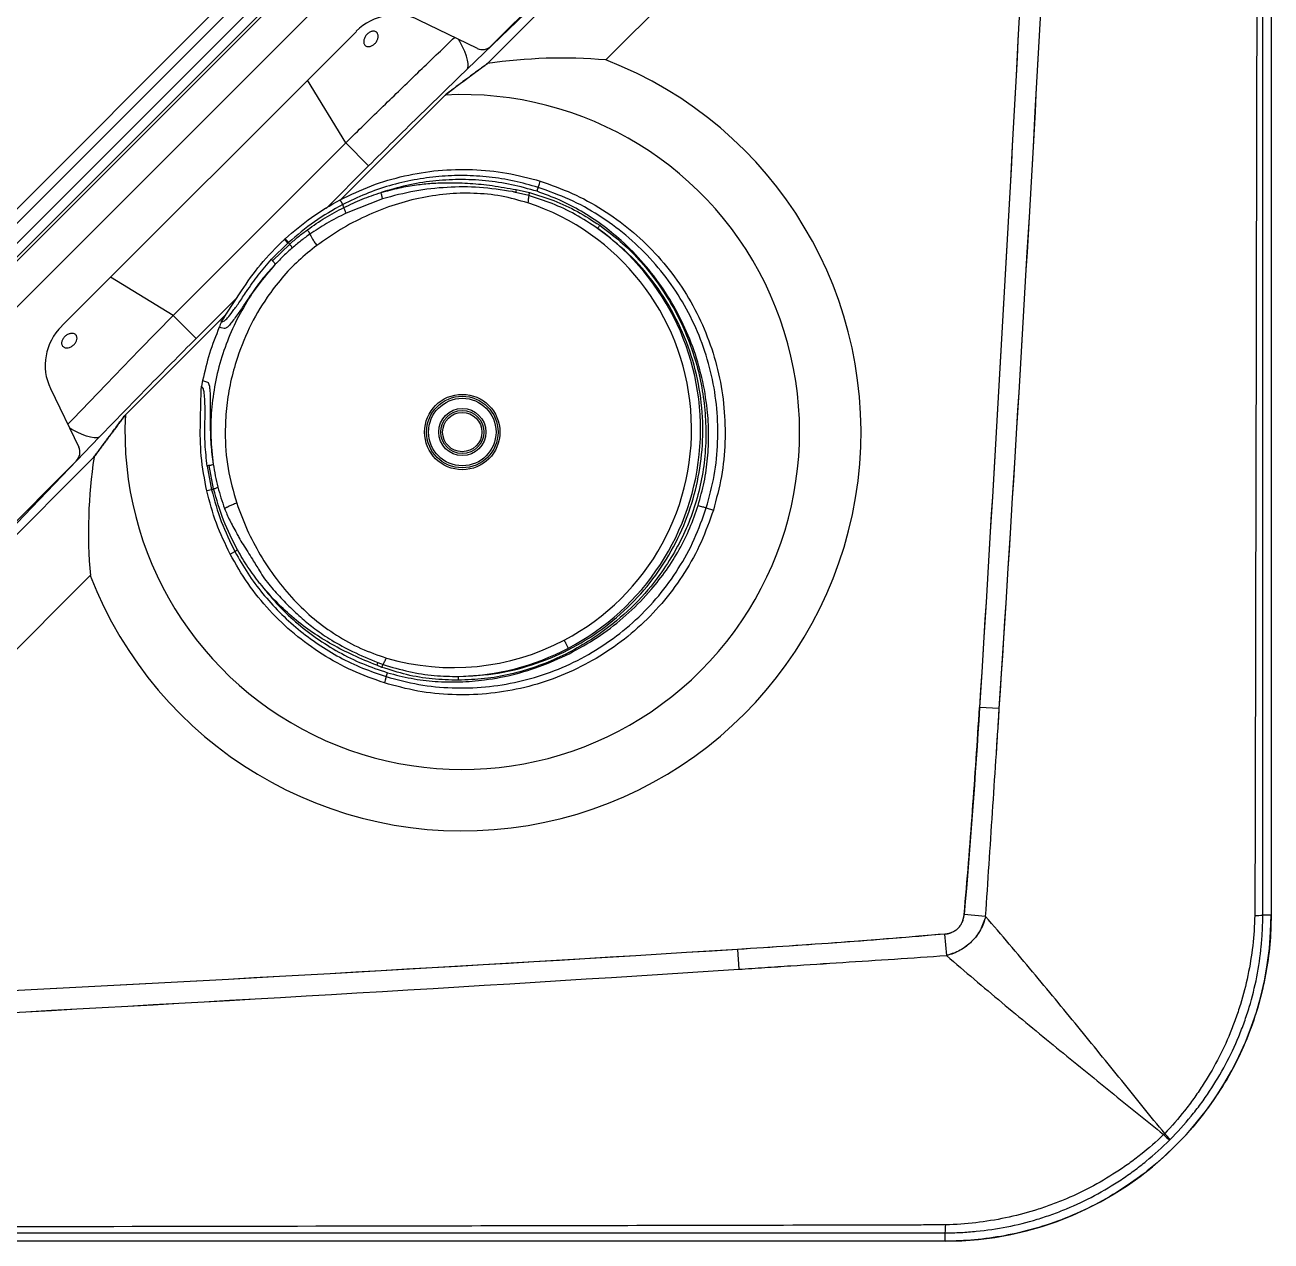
# Model space of a CAD drawing. Extents: x 409 to 498, y 628 to 778.
# Drawn here: x 486.95 to 498.04, y 644.98 to 655.79 of the extents above; entities that cross this region are included whole.
import ezdxf

# ---------------------------------------------------------------- set-up
doc = ezdxf.new("R2010")
doc.units = 0
doc.header["$MEASUREMENT"] = 0
doc.layers.add('1', color=4, linetype='Continuous')
doc.layers.add('GEOMETRY', color=4, linetype='Continuous', lineweight=25)

# ---------------------------------------------------------------- blocks, each defined once
blk = doc.blocks.new('2026_PULSE')
at = {"layer": 'GEOMETRY'}
for p, q in [((89.46, 86.582), (89.46, 2.918)), ((77.263, 7.691), (81.789, 12.217)), ((81.994, 12.012), (77.468, 7.486)), ((77.497, 8.388), (81.092, 11.984)), ((77.533, 8.118), (81.362, 11.947)), ((81.157, 11.92), (77.561, 8.324)), ((81.424, 11.886), (77.594, 8.057)), ((82.491, 10.489), (83.678, 11.676)), ((82.525, 10.646), (83.571, 11.692)), ((84.447, 11.425), (83.544, 10.521)), ((82.313, 10.441), (83.145, 11.241)), ((82.401, 10.623), (81.88, 10.875)), ((78.705, 8.156), (81.325, 10.775)), ((81.23, 9.784), (80.891, 10.341)), ((81.174, 9.268), (82.115, 10.209)), ((82.115, 10.209), (81.174, 9.268)), ((79.696, 8.25), (81.23, 9.784)), ((81.434, 9.58), (81.23, 9.784)), ((81.055, 9.201), (81.434, 9.58)), ((82.96, 9.444), (82.96, 9.444)), ((82.858, 9.316), (82.74, 9.344)), ((82.747, 9.368), (82.864, 9.342)), ((81.204, 9.235), (81.181, 9.278)), ((81.181, 9.278), (81.181, 9.278)), ((81.558, 9.286), (81.233, 9.159)), ((80.715, 8.893), (80.571, 8.749)), ((80.58, 8.735), (80.732, 8.884)), ((80.715, 8.893), (80.685, 8.926)), ((80.685, 8.926), (80.685, 8.926)), ((80.692, 8.932), (80.722, 8.9)), ((80.692, 8.932), (80.692, 8.932)), ((79.696, 8.25), (79.139, 8.589)), ((79.901, 8.046), (80.267, 8.412)), ((79.271, 7.365), (80.173, 8.267)), ((80.173, 8.267), (79.271, 7.365)), ((79.901, 8.046), (79.696, 8.25)), ((79.958, 7.671), (79.947, 7.622)), ((78.605, 7.6), (78.857, 7.079)), ((79.965, 7.597), (79.947, 7.622)), ((78.239, 6.335), (79.039, 7.167)), ((77.804, 5.802), (78.991, 6.99)), ((77.788, 5.909), (78.834, 6.955)), ((79.999, 6.91), (80.038, 6.7)), ((80.055, 6.707), (80.015, 6.916)), ((80.038, 6.7), (79.995, 6.691)), ((79.995, 6.691), (79.995, 6.691)), ((84.437, 6.539), (84.5, 6.519)), ((84.5, 6.519), (84.5, 6.519)), ((80.202, 6.128), (80.245, 6.15)), ((80.202, 6.128), (80.202, 6.128)), ((78.959, 5.937), (78.055, 5.033)), ((81.552, 5.121), (81.507, 5.139)), ((81.515, 5.163), (81.562, 5.146)), ((81.574, 4.983), (81.574, 4.983)), ((87.043, 4.755), (86.867, 4.765)), ((86.921, 2.907), (86.73, 2.924)), ((89.46, 2.918), (89.386, 2.918)), ((86.556, 2.75), (86.573, 2.559)), ((84.715, 2.613), (84.726, 2.437)), ((86.562, 0.02), (2.898, 0.02)), ((86.562, 0.02), (86.562, 0.094)), ((86.562, 0.02), (86.562, 0.094))]:
    blk.add_line(p, q, dxfattribs=at)
at = {"layer": 'GEOMETRY', "flags": 128}
for points in [[(82.313, 10.441), (82.319, 10.462), (82.319, 10.488), (82.314, 10.519), (82.304, 10.555), (82.289, 10.595), (82.269, 10.639), (82.244, 10.686), (82.233, 10.705)], [(82.943, 9.388), (82.953, 9.419), (82.96, 9.444)], [(78.758, 7.282), (78.805, 7.331), (79.1, 7.636), (79.397, 7.943), (79.696, 8.25), (79.696, 8.25), (79.696, 8.25)], [(80.148, 8.133), (80.124, 8.139), (80.106, 8.145)], [(79.958, 7.671), (79.982, 7.663), (80, 7.657)], [(79.039, 7.167), (79.018, 7.162), (78.992, 7.161), (78.961, 7.166), (78.925, 7.176), (78.885, 7.191), (78.842, 7.212), (78.794, 7.237), (78.776, 7.247)], [(81.591, 5.039), (81.581, 5.007), (81.574, 4.983)]]:
    blk.add_lwpolyline(points, dxfattribs=at)
at = {"layer": 'GEOMETRY'}
for radius in [0.335, 0.318, 0.3, 0.21, 0.192, 0.175]:
    blk.add_circle((82.267, 7.213), radius, dxfattribs=at)
for centre, radius, start, end in [((82.267, 7.213), 3.546, 201.102, 68.8978), ((82.267, 7.213), 3, 177.0902, 92.9098), ((82.187, 7.238), 2.119, 297.7343, 71.7383), ((82.187, 7.238), 2.199, 297.7343, 54.2474), ((82.187, 7.238), 2.119, 253.7309, 297.7343), ((82.187, 7.238), 2.199, 271.2219, 297.7343), ((86.562, 2.918), 2.898, 270, 0), ((89.319, 3.525), 0.61, 269.5949, 276.2913), ((89.016, 1.471), 0.718, 224.5835, 230.2475), ((88.01, 0.464), 0.718, 39.7511, 45.4166), ((85.955, 0.161), 0.611, 353.7105, 0.405)]:
    blk.add_arc(centre, radius, start, end, dxfattribs=at)
for centre, major_axis, ratio, start_param, end_param in [((81.661, 10.421), (0.211, 0.459), 0.962245, 6.263465, 7.486356), ((82.452, 10.711), (0.0957, 0.0419), 0.919326, 3.807502, 5.114526), ((83.474, 6.006), (-3.316, 3.316), 0.931411, 5.446936, 5.681046), ((83.474, 6.006), (-3.316, 3.316), 0.931411, 5.446936, 5.681044), ((79.059, 7.819), (0.459, 0.211), 0.962248, 1.938384, 3.161275), ((78.769, 7.028), (0.0419, 0.0957), 0.919324, 4.310235, 5.617259), ((83.474, 6.006), (-3.316, 3.316), 0.931411, 0.602144, 0.836249), ((83.474, 6.006), (-3.316, 3.316), 0.931411, 0.602145, 0.836249)]:
    blk.add_ellipse(centre, major_axis=major_axis, ratio=ratio, start_param=start_param, end_param=end_param, dxfattribs=at)
for points, knots in [([(89.386, 2.918), (89.386, 2.945), (89.386, 2.973), (89.386, 3.027), (89.386, 3.109), (89.386, 3.299), (89.386, 3.681), (89.386, 4.443), (89.386, 5.968), (89.386, 7.276), (89.386, 9.89), (89.385, 11.633), (89.385, 16.862), (89.385, 20.348), (89.384, 30.806), (89.384, 37.778), (89.384, 51.722), (89.384, 58.694), (89.385, 69.152), (89.385, 72.638), (89.385, 77.867), (89.386, 79.61), (89.386, 82.225), (89.386, 83.532), (89.386, 85.057), (89.386, 85.82), (89.386, 86.201), (89.386, 86.392), (89.386, 86.473), (89.386, 86.528), (89.386, 86.555), (89.386, 86.582)], [0, 0, 0, 0, 0.000977, 0.000977, 0.001953, 0.003906, 0.007812, 0.015625, 0.03125, 0.0625, 0.0625, 0.125, 0.125, 0.25, 0.25, 0.5, 0.5, 0.75, 0.75, 0.875, 0.875, 0.9375, 0.9375, 0.96875, 0.984375, 0.992187, 0.996094, 0.998047, 0.999023, 0.999023, 1, 1, 1, 1]), ([(89.386, 2.918), (89.386, 2.945), (89.386, 2.973), (89.386, 3.027), (89.386, 3.109), (89.386, 3.299), (89.386, 3.681), (89.386, 4.443), (89.386, 5.968), (89.386, 7.276), (89.386, 9.89), (89.385, 11.633), (89.385, 16.862), (89.385, 20.348), (89.384, 30.806), (89.384, 37.778), (89.384, 51.722), (89.384, 58.694), (89.385, 69.152), (89.385, 72.638), (89.385, 77.867), (89.386, 79.61), (89.386, 82.225), (89.386, 83.532), (89.386, 85.057), (89.386, 85.82), (89.386, 86.201), (89.386, 86.392), (89.386, 86.473), (89.386, 86.528), (89.386, 86.555), (89.386, 86.582)], [0, 0, 0, 0, 0.000977, 0.000977, 0.001953, 0.003906, 0.007812, 0.015625, 0.03125, 0.0625, 0.0625, 0.125, 0.125, 0.25, 0.25, 0.5, 0.5, 0.75, 0.75, 0.875, 0.875, 0.9375, 0.9375, 0.96875, 0.984375, 0.992187, 0.996094, 0.998047, 0.999023, 0.999023, 1, 1, 1, 1]), ([(89.316, 86.533), (89.317, 86.529), (89.316, 86.526), (89.316, 86.519), (89.316, 86.509), (89.317, 86.485), (89.317, 86.437), (89.317, 86.342), (89.317, 86.152), (89.318, 85.771), (89.32, 85.009), (89.323, 83.486), (89.326, 82.18), (89.331, 79.569), (89.334, 77.828), (89.343, 72.605), (89.348, 69.123), (89.355, 62.16), (89.358, 58.678), (89.361, 51.714), (89.362, 48.232), (89.362, 41.268), (89.361, 37.786), (89.358, 30.823), (89.355, 27.341), (89.348, 20.377), (89.343, 16.895), (89.331, 9.931), (89.324, 6.45), (89.316, 2.968)], [0, 0, 0, 0, 0.000122, 0.000122, 0.000244, 0.000488, 0.000977, 0.001953, 0.003906, 0.007813, 0.015625, 0.03125, 0.0625, 0.0625, 0.125, 0.125, 0.25, 0.25, 0.375, 0.375, 0.5, 0.5, 0.625, 0.625, 0.75, 0.75, 0.875, 0.875, 1, 1, 1, 1]), ([(89.316, 86.533), (89.317, 86.529), (89.316, 86.526), (89.316, 86.519), (89.316, 86.509), (89.317, 86.485), (89.317, 86.437), (89.317, 86.342), (89.317, 86.152), (89.318, 85.771), (89.32, 85.009), (89.323, 83.486), (89.326, 82.18), (89.331, 79.569), (89.334, 77.828), (89.343, 72.605), (89.348, 69.123), (89.355, 62.16), (89.358, 58.678), (89.361, 51.714), (89.362, 48.232), (89.362, 41.268), (89.361, 37.786), (89.358, 30.823), (89.355, 27.341), (89.348, 20.377), (89.343, 16.895), (89.331, 9.931), (89.324, 6.45), (89.316, 2.968)], [0, 0, 0, 0, 0.000122, 0.000122, 0.000244, 0.000488, 0.000977, 0.001953, 0.003906, 0.007813, 0.015625, 0.03125, 0.0625, 0.0625, 0.125, 0.125, 0.25, 0.25, 0.375, 0.375, 0.5, 0.5, 0.625, 0.625, 0.75, 0.75, 0.875, 0.875, 1, 1, 1, 1]), ([(86.867, 84.735), (87.075, 81.407), (87.256, 78.078), (87.564, 71.417), (87.691, 68.086), (87.843, 63.087), (87.887, 61.421), (87.963, 58.087), (87.994, 56.42), (88.07, 51.42), (88.12, 44.752), (88.07, 38.084), (87.969, 31.416), (87.894, 28.083), (87.691, 21.417), (87.564, 18.085), (87.333, 13.089), (87.249, 11.424), (87.068, 8.094), (86.971, 6.43), (86.867, 4.765)], [0, 0, 0, 0, 0.125, 0.125, 0.25, 0.25, 0.3125, 0.3125, 0.375, 0.375, 0.5, 0.625, 0.625, 0.75, 0.75, 0.875, 0.875, 0.9375, 0.9375, 1, 1, 1, 1]), ([(86.867, 84.735), (87.283, 78.079), (87.59, 71.419), (87.894, 61.421), (87.969, 58.087), (88.07, 51.42), (88.095, 48.086), (88.095, 41.418), (88.07, 38.084), (87.969, 31.416), (87.894, 28.083), (87.59, 18.084), (87.283, 11.422), (86.867, 4.765)], [0.216375, 0.216375, 0.216375, 0.216375, 0.723368, 0.723368, 0.976864, 0.976864, 1.230361, 1.230361, 1.483857, 1.483857, 1.737354, 1.737354, 2.244347, 2.244347, 2.244347, 2.244347]), ([(87.043, 4.755), (87.151, 6.419), (87.252, 8.084), (87.44, 11.414), (87.527, 13.08), (87.768, 18.077), (87.901, 21.41), (88.06, 26.41), (88.106, 28.078), (88.185, 31.412), (88.218, 33.08), (88.297, 38.082), (88.349, 44.752), (88.297, 51.422), (88.218, 56.424), (88.185, 58.092), (88.106, 61.426), (88.06, 63.093), (87.901, 68.093), (87.768, 71.426), (87.447, 78.088), (87.259, 81.418), (87.043, 84.746)], [0, 0, 0, 0, 0.0625, 0.0625, 0.125, 0.125, 0.25, 0.25, 0.3125, 0.3125, 0.375, 0.375, 0.5, 0.625, 0.625, 0.6875, 0.6875, 0.75, 0.75, 0.875, 0.875, 1, 1, 1, 1]), ([(87.043, 4.755), (87.474, 11.412), (87.796, 18.076), (88.113, 28.077), (88.192, 31.412), (88.297, 38.082), (88.323, 41.417), (88.323, 48.087), (88.297, 51.422), (88.192, 58.092), (88.113, 61.427), (87.795, 71.427), (87.474, 78.089), (87.043, 84.746)], [0, 0, 0, 0, 0.50835, 0.50835, 0.762525, 0.762525, 1.016701, 1.016701, 1.270876, 1.270876, 1.525051, 1.525051, 2.033401, 2.033401, 2.033401, 2.033401]), ([(81.515, 10.71), (81.514, 10.705), (81.512, 10.701), (81.508, 10.692), (81.506, 10.688), (81.5, 10.679), (81.497, 10.675), (81.491, 10.668), (81.487, 10.664), (81.476, 10.654), (81.468, 10.649), (81.451, 10.642), (81.442, 10.64), (81.43, 10.639), (81.426, 10.64), (81.419, 10.641), (81.416, 10.642), (81.409, 10.646), (81.406, 10.648), (81.401, 10.652), (81.399, 10.655), (81.395, 10.661), (81.394, 10.665), (81.391, 10.672), (81.391, 10.676), (81.39, 10.684), (81.39, 10.688), (81.391, 10.697), (81.392, 10.702), (81.395, 10.711), (81.397, 10.715), (81.401, 10.724), (81.403, 10.728), (81.412, 10.741), (81.418, 10.749), (81.43, 10.758), (81.434, 10.761), (81.442, 10.767), (81.446, 10.769), (81.454, 10.772), (81.458, 10.774), (81.467, 10.776), (81.471, 10.777), (81.483, 10.777), (81.49, 10.775), (81.5, 10.771), (81.503, 10.769), (81.508, 10.764), (81.51, 10.761), (81.514, 10.755), (81.515, 10.752), (81.517, 10.744), (81.518, 10.74), (81.519, 10.728), (81.518, 10.719), (81.515, 10.71)], [0, 0, 0, 0, 0.03125, 0.03125, 0.0625, 0.0625, 0.09375, 0.09375, 0.125, 0.125, 0.1875, 0.1875, 0.25, 0.25, 0.28125, 0.28125, 0.3125, 0.3125, 0.34375, 0.34375, 0.375, 0.375, 0.40625, 0.40625, 0.4375, 0.4375, 0.46875, 0.46875, 0.5, 0.5, 0.53125, 0.53125, 0.5625, 0.5625, 0.625, 0.625, 0.65625, 0.65625, 0.6875, 0.6875, 0.71875, 0.71875, 0.75, 0.75, 0.8125, 0.8125, 0.84375, 0.84375, 0.875, 0.875, 0.90625, 0.90625, 0.9375, 0.9375, 1, 1, 1, 1]), ([(81.23, 9.784), (81.23, 9.784), (81.252, 9.805), (81.376, 9.927), (81.603, 10.148), (81.905, 10.44), (82.102, 10.629), (82.198, 10.722)], [0, 0, 0, 0, 0.000002, 0.06772, 0.383773, 0.700172, 1, 1, 1, 1]), ([(81.434, 9.58), (81.508, 9.653), (81.581, 9.726), (81.727, 9.871), (81.801, 9.943), (81.948, 10.087), (82.021, 10.159), (82.167, 10.301), (82.24, 10.371), (82.313, 10.441)], [0, 0, 0, 0, 0.25, 0.25, 0.5, 0.5, 0.75, 0.75, 1, 1, 1, 1]), ([(82.491, 10.489), (82.479, 10.48), (82.455, 10.463), (82.42, 10.437), (82.385, 10.411), (82.35, 10.386), (82.316, 10.36), (82.282, 10.335), (82.248, 10.31), (82.214, 10.284), (82.181, 10.259), (82.148, 10.234), (82.126, 10.218), (82.115, 10.209)], [0, 0, 0, 0, 0.098024, 0.194619, 0.289785, 0.383525, 0.475842, 0.566738, 0.656216, 0.744278, 0.830927, 0.916167, 1, 1, 1, 1]), ([(82.115, 10.209), (82.125, 10.217), (82.145, 10.232), (82.176, 10.255), (82.206, 10.279), (82.237, 10.302), (82.268, 10.325), (82.299, 10.348), (82.331, 10.371), (82.362, 10.395), (82.394, 10.418), (82.426, 10.442), (82.458, 10.465), (82.48, 10.481), (82.491, 10.489)], [0, 0, 0, 0, 0.077547, 0.156134, 0.235765, 0.316444, 0.398174, 0.48096, 0.564804, 0.649709, 0.735679, 0.822715, 0.910821, 1, 1, 1, 1]), ([(81.181, 9.278), (81.273, 9.322), (81.457, 9.41), (81.751, 9.495), (82.053, 9.545), (82.358, 9.552), (82.664, 9.523), (82.862, 9.47), (82.96, 9.444)], [0, 0, 0, 0, 0.166079, 0.333314, 0.499217, 0.665784, 0.832834, 1, 1, 1, 1]), ([(82.943, 9.388), (82.871, 9.408), (82.728, 9.449), (82.506, 9.483), (82.283, 9.497), (82.059, 9.488), (81.837, 9.458), (81.619, 9.406), (81.406, 9.333), (81.271, 9.268), (81.204, 9.235)], [0, 0, 0, 0, 0.124277, 0.249036, 0.374543, 0.499028, 0.623467, 0.748959, 0.874411, 1, 1, 1, 1]), ([(82.932, 9.353), (82.857, 9.374), (82.706, 9.417), (82.473, 9.451), (82.238, 9.462), (82.003, 9.447), (81.771, 9.41), (81.62, 9.365), (81.545, 9.343)], [0, 0, 0, 0, 0.165846, 0.332486, 0.499827, 0.665843, 0.832276, 1, 1, 1, 1]), ([(81.545, 9.343), (81.599, 9.357), (81.703, 9.385), (81.854, 9.412), (81.999, 9.426), (82.158, 9.431), (82.338, 9.426), (82.54, 9.405), (82.675, 9.381), (82.747, 9.368)], [0, 0, 0, 0, 0.139714, 0.266317, 0.376544, 0.500134, 0.660057, 0.821148, 1, 1, 1, 1]), ([(82.96, 9.444), (83.056, 9.41), (83.248, 9.342), (83.517, 9.195), (83.765, 9.016), (83.987, 8.805), (84.181, 8.567), (84.341, 8.306), (84.466, 8.026), (84.553, 7.732), (84.601, 7.429), (84.609, 7.123), (84.58, 6.816), (84.526, 6.618), (84.5, 6.519)], [0, 0, 0, 0, 0.082902, 0.166599, 0.249448, 0.332657, 0.416316, 0.499344, 0.582716, 0.666037, 0.749285, 0.83273, 0.916279, 1, 1, 1, 1]), ([(82.85, 9.25), (82.772, 9.272), (82.615, 9.317), (82.37, 9.34), (82.123, 9.333), (81.878, 9.295), (81.637, 9.228), (81.404, 9.134), (81.18, 9.017), (81.042, 8.92), (80.973, 8.872)], [0, 0, 0, 0, 0.122361, 0.24691, 0.369203, 0.494565, 0.619133, 0.745996, 0.872726, 1, 1, 1, 1]), ([(81.214, 9.209), (81.268, 9.235), (81.376, 9.286), (81.488, 9.324), (81.545, 9.343)], [0, 0, 0, 0, 0.500955, 1, 1, 1, 1]), ([(81.558, 9.286), (81.557, 9.29), (81.555, 9.298), (81.552, 9.312), (81.549, 9.327), (81.546, 9.337), (81.545, 9.343)], [0, 0, 0, 0, 0.260141, 0.515313, 0.762316, 1, 1, 1, 1]), ([(82.715, 9.35), (82.617, 9.365), (82.424, 9.395), (82.131, 9.392), (81.842, 9.362), (81.653, 9.312), (81.558, 9.286)], [0, 0, 0, 0, 0.254968, 0.499993, 0.74746, 1, 1, 1, 1]), ([(82.74, 9.344), (82.736, 9.345), (82.728, 9.347), (82.719, 9.349), (82.715, 9.35)], [0, 0, 0, 0, 0.4993135, 1, 1, 1, 1]), ([(82.747, 9.368), (82.746, 9.366), (82.745, 9.362), (82.743, 9.355), (82.742, 9.349), (82.741, 9.346), (82.74, 9.344)], [0, 0, 0, 0, 0.2383764, 0.4855957, 0.7405132, 1, 1, 1, 1]), ([(82.858, 9.316), (82.857, 9.308), (82.855, 9.297), (82.853, 9.273), (82.851, 9.258), (82.85, 9.25)], [0, 0, 0, 0, 0.421609, 0.692577, 1, 1, 1, 1]), ([(82.864, 9.342), (82.863, 9.339), (82.862, 9.334), (82.86, 9.327), (82.859, 9.321), (82.858, 9.317), (82.858, 9.316)], [0, 0, 0, 0, 0.235467, 0.482194, 0.738556, 1, 1, 1, 1]), ([(83.471, 9.023), (83.406, 9.066), (83.276, 9.15), (83.07, 9.248), (82.927, 9.293), (82.858, 9.316)], [0, 0, 0, 0, 0.344847, 0.678672, 1, 1, 1, 1]), ([(82.864, 9.342), (82.937, 9.32), (83.084, 9.275), (83.294, 9.177), (83.424, 9.093), (83.489, 9.051)], [0, 0, 0, 0, 0.331321, 0.664594, 1, 1, 1, 1]), ([(82.932, 9.353), (82.933, 9.355), (82.934, 9.36), (82.936, 9.366), (82.937, 9.372), (82.94, 9.379), (82.942, 9.386), (82.943, 9.387), (82.943, 9.388)], [0, 0, 0, 0, 0.105722, 0.219118, 0.340488, 0.46916, 0.737937, 1, 1, 1, 1]), ([(84.365, 6.561), (84.384, 6.63), (84.422, 6.767), (84.452, 6.98), (84.462, 7.197), (84.447, 7.437), (84.404, 7.698), (84.321, 7.973), (84.205, 8.238), (84.059, 8.487), (83.884, 8.716), (83.698, 8.905), (83.51, 9.058), (83.327, 9.178), (83.135, 9.279), (83, 9.328), (82.932, 9.353)], [0, 0, 0, 0, 0.061795, 0.123537, 0.185895, 0.249518, 0.331966, 0.414444, 0.4982, 0.582182, 0.664893, 0.747599, 0.811773, 0.874786, 0.937301, 1, 1, 1, 1]), ([(84.437, 6.539), (84.463, 6.635), (84.515, 6.826), (84.544, 7.124), (84.537, 7.422), (84.49, 7.717), (84.405, 8.003), (84.285, 8.275), (84.129, 8.53), (83.941, 8.762), (83.725, 8.968), (83.484, 9.143), (83.223, 9.288), (83.036, 9.354), (82.943, 9.388)], [0, 0, 0, 0, 0.083259, 0.166601, 0.249948, 0.333254, 0.416539, 0.499842, 0.583197, 0.66659, 0.749986, 0.83335, 0.916666, 1, 1, 1, 1]), ([(80.692, 8.932), (80.768, 8.998), (80.92, 9.129), (81.094, 9.228), (81.181, 9.278)], [0, 0, 0, 0, 0.500211, 1, 1, 1, 1]), ([(81.204, 9.235), (81.118, 9.187), (80.947, 9.091), (80.797, 8.963), (80.722, 8.899)], [0, 0, 0, 0, 0.499999, 1, 1, 1, 1]), ([(80.891, 9.012), (80.942, 9.049), (81.046, 9.121), (81.158, 9.18), (81.214, 9.209)], [0, 0, 0, 0, 0.500324, 1, 1, 1, 1]), ([(81.204, 9.235), (81.204, 9.235), (81.203, 9.234), (81.205, 9.228), (81.209, 9.22), (81.212, 9.213), (81.214, 9.209)], [0, 0, 0, 0, 0.250001, 0.500001, 0.750001, 1, 1, 1, 1]), ([(81.233, 9.159), (81.232, 9.162), (81.23, 9.168), (81.226, 9.18), (81.22, 9.194), (81.216, 9.204), (81.214, 9.209)], [0, 0, 0, 0, 0.2645162, 0.5189958, 0.7636432, 1, 1, 1, 1]), ([(81.233, 9.159), (81.174, 9.129), (81.063, 9.074), (80.96, 9.005), (80.912, 8.972)], [0, 0, 0, 0, 0.527731, 1, 1, 1, 1]), ([(80.732, 8.884), (80.758, 8.906), (80.809, 8.951), (80.863, 8.992), (80.891, 9.012)], [0, 0, 0, 0, 0.500133, 1, 1, 1, 1]), ([(80.912, 8.972), (80.91, 8.977), (80.907, 8.984), (80.898, 8.999), (80.893, 9.008), (80.891, 9.012)], [0, 0, 0, 0, 0.5177917, 0.7662517, 1, 1, 1, 1]), ([(83.489, 9.051), (83.551, 9.005), (83.675, 8.912), (83.841, 8.747), (84.013, 8.537), (84.179, 8.272), (84.301, 7.986), (84.377, 7.724), (84.418, 7.495), (84.436, 7.262), (84.431, 7.028), (84.399, 6.796), (84.343, 6.57), (84.262, 6.352), (84.156, 6.143), (84.008, 5.914), (83.806, 5.675), (83.57, 5.472), (83.343, 5.32), (83.137, 5.21), (82.921, 5.122), (82.696, 5.057), (82.465, 5.015), (82.31, 5.01), (82.232, 5.007)], [0, 0, 0, 0, 0.041396, 0.08295, 0.125169, 0.187199, 0.249737, 0.291554, 0.332964, 0.374395, 0.416614, 0.45819, 0.499627, 0.541056, 0.582643, 0.624892, 0.686991, 0.749564, 0.791439, 0.832903, 0.87439, 0.916717, 0.958417, 1, 1, 1, 1]), ([(82.233, 5.04), (82.352, 5.046), (82.587, 5.058), (82.929, 5.149), (83.251, 5.288), (83.544, 5.476), (83.802, 5.706), (84.02, 5.971), (84.192, 6.264), (84.314, 6.573), (84.388, 6.894), (84.415, 7.222), (84.39, 7.559), (84.312, 7.896), (84.178, 8.224), (83.989, 8.531), (83.754, 8.805), (83.565, 8.951), (83.471, 9.023)], [0, 0, 0, 0, 0.064237, 0.128025, 0.191344, 0.25418, 0.316516, 0.378336, 0.439625, 0.50037, 0.558279, 0.617699, 0.678616, 0.741013, 0.804871, 0.870171, 0.936196, 1, 1, 1, 1]), ([(83.471, 9.023), (83.472, 9.024), (83.473, 9.027), (83.478, 9.034), (83.483, 9.042), (83.487, 9.048), (83.489, 9.051)], [0, 0, 0, 0, 0.296113, 0.589024, 0.803573, 1, 1, 1, 1]), ([(80.124, 8.192), (80.183, 8.284), (80.294, 8.457), (80.47, 8.712), (80.611, 8.853), (80.685, 8.926)], [0, 0, 0, 0, 0.3561385, 0.6649716, 1, 1, 1, 1]), ([(80.973, 8.872), (80.918, 8.828), (80.807, 8.739), (80.66, 8.584), (80.508, 8.386), (80.365, 8.139), (80.261, 7.874), (80.198, 7.633), (80.166, 7.422), (80.154, 7.174), (80.173, 6.888), (80.232, 6.682), (80.261, 6.58)], [0, 0, 0, 0, 0.082859, 0.166039, 0.250532, 0.374758, 0.499932, 0.583672, 0.666577, 0.749496, 0.875657, 1, 1, 1, 1]), ([(80.685, 8.926), (80.686, 8.927), (80.688, 8.929), (80.691, 8.931), (80.692, 8.932)], [0, 0, 0, 0, 0.5578687, 1, 1, 1, 1]), ([(80.722, 8.9), (80.72, 8.898), (80.718, 8.896), (80.716, 8.894), (80.715, 8.893)], [0, 0, 0, 0, 0.5600753, 1, 1, 1, 1]), ([(80.722, 8.899), (80.722, 8.899), (80.722, 8.898), (80.724, 8.895), (80.727, 8.89), (80.73, 8.886), (80.732, 8.884)], [0, 0, 0, 0, 0.250001, 0.500001, 0.750001, 1, 1, 1, 1]), ([(80.755, 8.849), (80.753, 8.853), (80.75, 8.859), (80.741, 8.872), (80.735, 8.88), (80.732, 8.884)], [0, 0, 0, 0, 0.516257, 0.765863, 1, 1, 1, 1]), ([(80.912, 8.972), (80.885, 8.953), (80.831, 8.914), (80.78, 8.871), (80.755, 8.849)], [0, 0, 0, 0, 0.500282, 1, 1, 1, 1]), ([(80.912, 8.972), (80.914, 8.968), (80.918, 8.958), (80.931, 8.935), (80.95, 8.905), (80.965, 8.883), (80.973, 8.872)], [0, 0, 0, 0, 0.262642, 0.513999, 0.755755, 1, 1, 1, 1]), ([(80.755, 8.849), (80.729, 8.826), (80.677, 8.78), (80.629, 8.73), (80.604, 8.705)], [0, 0, 0, 0, 0.500928, 1, 1, 1, 1]), ([(80.604, 8.705), (80.552, 8.644), (80.447, 8.523), (80.317, 8.321), (80.208, 8.106), (80.124, 7.881), (80.065, 7.647), (80.033, 7.408), (80.025, 7.167), (80.043, 7.007), (80.052, 6.927)], [0, 0, 0, 0, 0.124395, 0.249739, 0.374558, 0.498931, 0.624604, 0.749705, 0.87435, 1, 1, 1, 1]), ([(80.348, 8.462), (80.382, 8.512), (80.45, 8.612), (80.53, 8.703), (80.571, 8.749)], [0, 0, 0, 0, 0.494926, 1, 1, 1, 1]), ([(80.604, 8.705), (80.567, 8.664), (80.492, 8.582), (80.427, 8.491), (80.394, 8.446)], [0, 0, 0, 0, 0.500013, 1, 1, 1, 1]), ([(80.571, 8.749), (80.571, 8.748), (80.571, 8.748), (80.572, 8.745), (80.576, 8.74), (80.579, 8.737), (80.58, 8.735)], [0, 0, 0, 0, 0.248342, 0.505042, 0.758899, 1, 1, 1, 1]), ([(80.58, 8.735), (80.584, 8.731), (80.591, 8.724), (80.601, 8.712), (80.603, 8.708), (80.604, 8.705)], [0, 0, 0, 0, 0.248878, 0.498696, 1, 1, 1, 1]), ([(80.394, 8.446), (80.376, 8.419), (80.351, 8.382), (80.321, 8.336), (80.298, 8.301), (80.27, 8.262), (80.239, 8.219), (80.208, 8.178), (80.183, 8.15), (80.162, 8.133), (80.153, 8.133), (80.148, 8.133)], [0, 0, 0, 0, 0.141489, 0.201114, 0.254448, 0.347989, 0.471144, 0.601268, 0.730197, 0.86188, 1, 1, 1, 1]), ([(80.152, 8.202), (80.16, 8.208), (80.175, 8.221), (80.22, 8.278), (80.279, 8.359), (80.325, 8.428), (80.348, 8.462)], [0, 0, 0, 0, 0.27835, 0.527728, 0.761733, 1, 1, 1, 1]), ([(80.124, 8.192), (80.124, 8.192), (80.124, 8.192), (80.129, 8.193), (80.137, 8.194), (80.147, 8.199), (80.152, 8.202)], [0, 0, 0, 0, 0.008102, 0.071791, 0.491752, 1, 1, 1, 1]), ([(80.106, 8.145), (80.075, 8.068), (80.013, 7.914), (79.977, 7.752), (79.958, 7.671)], [0, 0, 0, 0, 0.499914, 1, 1, 1, 1]), ([(80.124, 8.192), (80.121, 8.184), (80.115, 8.169), (80.109, 8.153), (80.106, 8.145), (80.106, 8.145)], [0, 0, 0, 0, 0.49998, 0.947363, 1, 1, 1, 1]), ([(78.836, 8.024), (78.835, 8.02), (78.833, 8.016), (78.828, 8.008), (78.825, 8.004), (78.819, 7.996), (78.815, 7.992), (78.808, 7.986), (78.804, 7.982), (78.792, 7.974), (78.783, 7.969), (78.765, 7.963), (78.756, 7.961), (78.743, 7.962), (78.739, 7.962), (78.732, 7.964), (78.728, 7.965), (78.722, 7.968), (78.719, 7.971), (78.713, 7.975), (78.711, 7.978), (78.708, 7.984), (78.706, 7.987), (78.704, 7.994), (78.704, 7.998), (78.703, 8.006), (78.704, 8.01), (78.705, 8.018), (78.706, 8.023), (78.711, 8.035), (78.716, 8.043), (78.729, 8.059), (78.736, 8.066), (78.748, 8.075), (78.753, 8.077), (78.761, 8.082), (78.766, 8.084), (78.775, 8.087), (78.779, 8.088), (78.788, 8.09), (78.792, 8.09), (78.805, 8.09), (78.813, 8.088), (78.823, 8.083), (78.825, 8.081), (78.831, 8.076), (78.833, 8.073), (78.837, 8.067), (78.838, 8.064), (78.84, 8.057), (78.841, 8.053), (78.841, 8.041), (78.839, 8.033), (78.836, 8.024)], [0, 0, 0, 0, 0.03125, 0.03125, 0.0625, 0.0625, 0.09375, 0.09375, 0.125, 0.125, 0.1875, 0.1875, 0.25, 0.25, 0.28125, 0.28125, 0.3125, 0.3125, 0.34375, 0.34375, 0.375, 0.375, 0.40625, 0.40625, 0.4375, 0.4375, 0.46875, 0.46875, 0.5, 0.5, 0.5625, 0.5625, 0.625, 0.625, 0.65625, 0.65625, 0.6875, 0.6875, 0.71875, 0.71875, 0.75, 0.75, 0.8125, 0.8125, 0.84375, 0.84375, 0.875, 0.875, 0.90625, 0.90625, 0.9375, 0.9375, 1, 1, 1, 1]), ([(79.039, 7.167), (79.109, 7.24), (79.179, 7.313), (79.321, 7.459), (79.393, 7.533), (79.537, 7.679), (79.609, 7.753), (79.755, 7.899), (79.827, 7.973), (79.901, 8.046)], [0, 0, 0, 0, 0.25, 0.25, 0.5, 0.5, 0.75, 0.75, 1, 1, 1, 1]), ([(80, 7.657), (80.004, 7.654), (80.011, 7.648), (80.018, 7.623), (80.022, 7.586), (80.025, 7.539), (80.026, 7.483), (80.026, 7.42), (80.026, 7.351), (80.026, 7.302), (80.025, 7.277)], [0, 0, 0, 0, 0.131528, 0.266682, 0.395588, 0.525614, 0.649986, 0.770067, 0.887874, 1, 1, 1, 1]), ([(79.995, 6.691), (79.975, 6.793), (79.937, 6.994), (79.936, 7.307), (79.943, 7.514), (79.947, 7.622)], [0, 0, 0, 0, 0.33474, 0.652662, 1, 1, 1, 1]), ([(79.978, 7.272), (79.979, 7.313), (79.98, 7.394), (79.978, 7.494), (79.972, 7.567), (79.967, 7.587), (79.965, 7.597)], [0, 0, 0, 0, 0.23343, 0.465597, 0.716549, 1, 1, 1, 1]), ([(79.271, 7.365), (79.263, 7.355), (79.248, 7.335), (79.225, 7.305), (79.202, 7.274), (79.179, 7.244), (79.156, 7.213), (79.133, 7.182), (79.109, 7.15), (79.086, 7.118), (79.062, 7.087), (79.039, 7.054), (79.015, 7.022), (78.999, 7), (78.991, 6.99)], [0, 0, 0, 0, 0.076793, 0.154768, 0.233927, 0.314273, 0.395807, 0.478532, 0.56245, 0.647563, 0.733873, 0.821381, 0.91009, 1, 1, 1, 1]), ([(78.991, 6.99), (78.999, 7), (79.014, 7.021), (79.037, 7.052), (79.059, 7.082), (79.082, 7.113), (79.104, 7.143), (79.124, 7.17), (79.141, 7.193), (79.164, 7.224), (79.194, 7.264), (79.232, 7.315), (79.258, 7.349), (79.271, 7.365)], [0, 0, 0, 0, 0.085813, 0.170622, 0.254429, 0.337236, 0.419045, 0.499859, 0.552506, 0.60473, 0.739317, 0.871068, 1, 1, 1, 1]), ([(79.999, 6.91), (79.991, 6.976), (79.977, 7.096), (79.978, 7.217), (79.978, 7.272)], [0, 0, 0, 0, 0.546797, 1, 1, 1, 1]), ([(80.025, 7.277), (80.026, 7.219), (80.028, 7.101), (80.044, 6.985), (80.052, 6.927)], [0, 0, 0, 0, 0.49999, 1, 1, 1, 1]), ([(80.015, 6.916), (80.013, 6.915), (80.008, 6.914), (80.003, 6.913), (80, 6.911), (79.999, 6.911), (79.999, 6.91)], [0, 0, 0, 0, 0.241001, 0.4947, 0.751374, 1, 1, 1, 1]), ([(80.015, 6.916), (80.02, 6.917), (80.03, 6.919), (80.045, 6.924), (80.049, 6.926), (80.052, 6.927)], [0, 0, 0, 0, 0.248892, 0.498806, 1, 1, 1, 1]), ([(80.052, 6.927), (80.057, 6.893), (80.069, 6.824), (80.085, 6.757), (80.093, 6.723)], [0, 0, 0, 0, 0.5012035, 1, 1, 1, 1]), ([(80.202, 6.128), (80.159, 6.218), (80.071, 6.399), (80.02, 6.593), (79.995, 6.691)], [0, 0, 0, 0, 0.500222, 1, 1, 1, 1]), ([(80.038, 6.7), (80.038, 6.701), (80.038, 6.701), (80.042, 6.703), (80.047, 6.705), (80.053, 6.706), (80.055, 6.707)], [0, 0, 0, 0, 0.250001, 0.500001, 0.750001, 1, 1, 1, 1]), ([(80.038, 6.7), (80.064, 6.605), (80.115, 6.415), (80.202, 6.238), (80.245, 6.15)], [0, 0, 0, 0, 0.500001, 1, 1, 1, 1]), ([(80.055, 6.707), (80.06, 6.709), (80.069, 6.712), (80.085, 6.718), (80.09, 6.721), (80.093, 6.723)], [0, 0, 0, 0, 0.234141, 0.48345, 1, 1, 1, 1]), ([(80.268, 6.165), (80.224, 6.252), (80.135, 6.426), (80.082, 6.613), (80.055, 6.707)], [0, 0, 0, 0, 0.499551, 1, 1, 1, 1]), ([(80.093, 6.723), (80.102, 6.691), (80.12, 6.627), (80.142, 6.564), (80.153, 6.532)], [0, 0, 0, 0, 0.500314, 1, 1, 1, 1]), ([(80.261, 6.58), (80.248, 6.576), (80.223, 6.566), (80.191, 6.552), (80.166, 6.54), (80.158, 6.535), (80.153, 6.532)], [0, 0, 0, 0, 0.24068, 0.481036, 0.73337, 1, 1, 1, 1]), ([(80.261, 6.58), (80.29, 6.501), (80.349, 6.343), (80.467, 6.12), (80.606, 5.91), (80.766, 5.719), (80.946, 5.548), (81.146, 5.403), (81.361, 5.283), (81.516, 5.23), (81.593, 5.204)], [0, 0, 0, 0, 0.127216, 0.253905, 0.380743, 0.50531, 0.630675, 0.752995, 0.877582, 1, 1, 1, 1]), ([(81.602, 5.073), (81.672, 5.055), (81.811, 5.019), (82.027, 4.993), (82.246, 4.989), (82.487, 5.008), (82.747, 5.058), (83.021, 5.148), (83.283, 5.271), (83.529, 5.423), (83.753, 5.603), (83.936, 5.793), (84.084, 5.983), (84.199, 6.166), (84.295, 6.359), (84.342, 6.494), (84.365, 6.561)], [0, 0, 0, 0, 0.0627296, 0.1252756, 0.1883179, 0.2525202, 0.3351943, 0.4179008, 0.501907, 0.5856055, 0.6680645, 0.7505335, 0.8141242, 0.8764629, 0.9381991, 1, 1, 1, 1]), ([(84.365, 6.561), (84.371, 6.559), (84.385, 6.555), (84.404, 6.549), (84.421, 6.544), (84.434, 6.54), (84.436, 6.539), (84.437, 6.539)], [0, 0, 0, 0, 0.159969, 0.33749, 0.531504, 0.770113, 1, 1, 1, 1]), ([(80.153, 6.532), (80.16, 6.515), (80.174, 6.48), (80.199, 6.428), (80.228, 6.372), (80.257, 6.321), (80.285, 6.266), (80.332, 6.19), (80.394, 6.092), (80.458, 5.99), (80.493, 5.932), (80.507, 5.908)], [0, 0, 0, 0, 0.075991, 0.157515, 0.244889, 0.344785, 0.403324, 0.500883, 0.717171, 0.883163, 1, 1, 1, 1]), ([(84.5, 6.519), (84.466, 6.423), (84.398, 6.231), (84.249, 5.962), (84.07, 5.714), (83.859, 5.492), (83.621, 5.299), (83.359, 5.139), (83.079, 5.014), (82.786, 4.927), (82.483, 4.88), (82.176, 4.872), (81.87, 4.902), (81.672, 4.956), (81.574, 4.983)], [0, 0, 0, 0, 0.083057, 0.166813, 0.249753, 0.333021, 0.416457, 0.499567, 0.583177, 0.665985, 0.749435, 0.83286, 0.916398, 1, 1, 1, 1]), ([(81.591, 5.039), (81.687, 5.013), (81.879, 4.962), (82.176, 4.933), (82.474, 4.941), (82.768, 4.988), (83.054, 5.073), (83.327, 5.194), (83.581, 5.351), (83.813, 5.538), (84.019, 5.754), (84.193, 5.996), (84.338, 6.258), (84.404, 6.445), (84.437, 6.539)], [0, 0, 0, 0, 0.083349, 0.166696, 0.250075, 0.333454, 0.416817, 0.500157, 0.583461, 0.666744, 0.750027, 0.833358, 0.916707, 1, 1, 1, 1]), ([(81.574, 4.983), (81.478, 5.017), (81.286, 5.085), (81.018, 5.233), (80.77, 5.413), (80.549, 5.624), (80.354, 5.862), (80.253, 6.039), (80.202, 6.128)], [0, 0, 0, 0, 0.16624, 0.333295, 0.499368, 0.666036, 0.832914, 1, 1, 1, 1]), ([(80.245, 6.15), (80.245, 6.151), (80.245, 6.151), (80.25, 6.155), (80.258, 6.16), (80.264, 6.164), (80.268, 6.165)], [0, 0, 0, 0, 0.250001, 0.500001, 0.750001, 1, 1, 1, 1]), ([(80.245, 6.15), (80.282, 6.085), (80.355, 5.955), (80.489, 5.776), (80.639, 5.609), (80.805, 5.458), (80.984, 5.324), (81.176, 5.208), (81.378, 5.111), (81.52, 5.063), (81.591, 5.039)], [0, 0, 0, 0, 0.125339, 0.249814, 0.374603, 0.500291, 0.624981, 0.749439, 0.874812, 1, 1, 1, 1]), ([(80.465, 5.869), (80.429, 5.916), (80.358, 6.011), (80.298, 6.114), (80.268, 6.165)], [0, 0, 0, 0, 0.497864, 1, 1, 1, 1]), ([(80.507, 5.908), (80.542, 5.866), (80.611, 5.782), (80.723, 5.665), (80.838, 5.558), (80.964, 5.455), (81.113, 5.355), (81.3, 5.254), (81.44, 5.195), (81.515, 5.163)], [0, 0, 0, 0, 0.12931, 0.256382, 0.382891, 0.498377, 0.640885, 0.807171, 1, 1, 1, 1]), ([(80.465, 5.869), (80.514, 5.808), (80.612, 5.686), (80.782, 5.523), (80.968, 5.378), (81.167, 5.254), (81.379, 5.149), (81.527, 5.099), (81.602, 5.073)], [0, 0, 0, 0, 0.166103, 0.33355, 0.500146, 0.666049, 0.833081, 1, 1, 1, 1]), ([(81.507, 5.139), (81.436, 5.168), (81.301, 5.224), (81.11, 5.321), (80.933, 5.429), (80.768, 5.554), (80.61, 5.7), (80.514, 5.811), (80.465, 5.869)], [0, 0, 0, 0, 0.178088, 0.340998, 0.498521, 0.658778, 0.823251, 1, 1, 1, 1]), ([(83.173, 5.363), (83.178, 5.352), (83.189, 5.332), (83.2, 5.31), (83.207, 5.298), (83.209, 5.294), (83.21, 5.292)], [0, 0, 0, 0, 0.2985401, 0.5915315, 0.8069316, 1, 1, 1, 1]), ([(81.515, 5.163), (81.515, 5.162), (81.514, 5.159), (81.511, 5.153), (81.509, 5.146), (81.507, 5.141), (81.507, 5.139)], [0, 0, 0, 0, 0.249974, 0.499965, 0.749974, 1, 1, 1, 1]), ([(81.552, 5.121), (81.553, 5.124), (81.555, 5.129), (81.557, 5.136), (81.56, 5.142), (81.561, 5.145), (81.562, 5.146)], [0, 0, 0, 0, 0.250011, 0.500015, 0.750011, 1, 1, 1, 1]), ([(82.232, 5.007), (82.155, 5.009), (82, 5.013), (81.771, 5.051), (81.625, 5.098), (81.552, 5.121)], [0, 0, 0, 0, 0.335407, 0.668679, 1, 1, 1, 1]), ([(81.562, 5.146), (81.564, 5.15), (81.568, 5.157), (81.576, 5.172), (81.584, 5.187), (81.59, 5.199), (81.593, 5.204)], [0, 0, 0, 0, 0.267137, 0.516621, 0.757683, 1, 1, 1, 1]), ([(81.562, 5.146), (81.638, 5.124), (81.788, 5.079), (82.014, 5.045), (82.162, 5.041), (82.233, 5.04)], [0, 0, 0, 0, 0.350324, 0.683903, 1, 1, 1, 1]), ([(81.591, 5.039), (81.591, 5.039), (81.591, 5.041), (81.593, 5.047), (81.596, 5.055), (81.598, 5.061), (81.6, 5.067), (81.601, 5.071), (81.602, 5.073)], [0, 0, 0, 0, 0.262064, 0.530842, 0.659514, 0.780883, 0.894278, 1, 1, 1, 1]), ([(82.232, 5.007), (82.232, 5.01), (82.232, 5.018), (82.232, 5.028), (82.233, 5.036), (82.233, 5.038), (82.233, 5.04)], [0, 0, 0, 0, 0.225101, 0.471622, 0.73532, 1, 1, 1, 1]), ([(86.73, 2.924), (86.758, 3.23), (86.782, 3.537), (86.816, 3.998), (86.827, 4.151), (86.848, 4.458), (86.857, 4.612), (86.867, 4.765)], [0, 0, 0, 0, 0.5, 0.5, 0.75, 0.75, 1, 1, 1, 1]), ([(86.921, 2.907), (86.942, 3.215), (86.962, 3.523), (86.993, 3.985), (87.003, 4.139), (87.018, 4.37), (87.023, 4.447), (87.033, 4.601), (87.038, 4.678), (87.043, 4.755)], [0, 0, 0, 0, 0.5, 0.5, 0.75, 0.75, 0.875, 0.875, 1, 1, 1, 1]), ([(86.921, 2.907), (86.942, 3.215), (86.962, 3.523), (87.003, 4.139), (87.023, 4.447), (87.043, 4.755)], [0, 0, 0, 0, 0.02351789, 0.02351789, 0.04703579, 0.04703579, 0.04703579, 0.04703579]), ([(86.556, 2.75), (86.567, 2.751), (86.579, 2.753), (86.601, 2.758), (86.611, 2.761), (86.632, 2.77), (86.642, 2.776), (86.661, 2.788), (86.669, 2.795), (86.685, 2.811), (86.692, 2.82), (86.705, 2.838), (86.71, 2.848), (86.723, 2.879), (86.728, 2.901), (86.73, 2.924)], [0, 0, 0, 0, 0.125, 0.125, 0.25, 0.25, 0.375, 0.375, 0.5, 0.5, 0.625, 0.625, 0.75, 0.75, 1, 1, 1, 1]), ([(86.556, 2.75), (86.56, 2.75), (86.566, 2.751), (86.576, 2.752), (86.586, 2.754), (86.595, 2.756), (86.604, 2.759), (86.613, 2.762), (86.629, 2.769), (86.652, 2.781), (86.678, 2.802), (86.699, 2.828), (86.713, 2.853), (86.72, 2.874), (86.725, 2.89), (86.728, 2.907), (86.73, 2.918), (86.73, 2.924)], [0, 0, 0, 0, 0.037305, 0.073986, 0.110111, 0.145748, 0.180971, 0.215856, 0.250478, 0.376703, 0.500427, 0.623853, 0.74978, 0.810474, 0.872146, 0.935197, 1, 1, 1, 1]), ([(89.46, 2.918), (89.46, 2.747), (89.445, 2.57), (89.378, 2.211), (89.327, 2.03), (89.186, 1.673), (89.096, 1.498), (88.933, 1.25), (88.875, 1.169), (88.749, 1.014), (88.682, 0.94), (88.54, 0.798), (88.466, 0.731), (88.311, 0.605), (88.231, 0.547), (87.982, 0.384), (87.807, 0.294), (87.45, 0.153), (87.269, 0.102), (86.91, 0.035), (86.733, 0.02), (86.562, 0.02)], [0, 0, 0, 0, 0.125, 0.125, 0.25, 0.25, 0.375, 0.375, 0.4375, 0.4375, 0.5, 0.5, 0.5625, 0.5625, 0.625, 0.625, 0.75, 0.75, 0.875, 0.875, 1, 1, 1, 1]), ([(86.921, 2.907), (86.916, 2.886), (86.91, 2.865), (86.895, 2.825), (86.885, 2.806), (86.864, 2.768), (86.853, 2.75), (86.827, 2.715), (86.812, 2.699), (86.782, 2.668), (86.765, 2.654), (86.731, 2.628), (86.712, 2.616), (86.675, 2.595), (86.655, 2.586), (86.615, 2.57), (86.594, 2.564), (86.573, 2.559)], [0, 0, 0, 0, 0.125, 0.125, 0.25, 0.25, 0.375, 0.375, 0.5, 0.5, 0.625, 0.625, 0.75, 0.75, 0.875, 0.875, 1, 1, 1, 1]), ([(86.921, 2.907), (86.908, 2.866), (86.882, 2.784), (86.801, 2.68), (86.699, 2.6), (86.619, 2.574), (86.581, 2.562)], [0, 0, 0, 0, 0.2539, 0.507556, 0.761363, 1, 1, 1, 1]), ([(88.514, 0.976), (88.387, 1.131), (88.26, 1.288), (88.003, 1.606), (87.873, 1.766), (87.609, 2.089), (87.475, 2.252), (87.202, 2.578), (87.063, 2.742), (86.921, 2.907)], [0, 0, 0, 0, 0.25, 0.25, 0.5, 0.5, 0.75, 0.75, 1, 1, 1, 1]), ([(88.514, 0.976), (88.387, 1.131), (88.26, 1.288), (88.003, 1.606), (87.873, 1.766), (87.609, 2.089), (87.475, 2.252), (87.202, 2.578), (87.063, 2.742), (86.921, 2.907)], [0, 0, 0, 0, 0.25, 0.25, 0.5, 0.5, 0.75, 0.75, 1, 1, 1, 1]), ([(89.315, 2.915), (89.311, 2.734), (89.29, 2.557), (89.236, 2.296), (89.213, 2.209), (89.174, 2.081), (89.159, 2.038), (89.129, 1.953), (89.113, 1.912), (89.028, 1.705), (88.945, 1.548), (88.823, 1.361), (88.798, 1.324), (88.746, 1.251), (88.719, 1.215), (88.635, 1.109), (88.576, 1.041), (88.514, 0.976)], [0, 0, 0, 0, 0.25, 0.25, 0.375, 0.375, 0.4375, 0.4375, 0.5, 0.5, 0.75, 0.75, 0.8125, 0.8125, 0.875, 0.875, 1, 1, 1, 1]), ([(89.315, 2.915), (89.311, 2.734), (89.29, 2.557), (89.236, 2.296), (89.213, 2.209), (89.174, 2.081), (89.159, 2.038), (89.129, 1.953), (89.113, 1.912), (89.028, 1.705), (88.945, 1.548), (88.823, 1.361), (88.798, 1.324), (88.746, 1.251), (88.719, 1.215), (88.635, 1.109), (88.576, 1.041), (88.514, 0.976)], [0, 0, 0, 0, 0.25, 0.25, 0.375, 0.375, 0.4375, 0.4375, 0.5, 0.5, 0.75, 0.75, 0.8125, 0.8125, 0.875, 0.875, 1, 1, 1, 1]), ([(88.562, 0.924), (88.627, 0.989), (88.69, 1.058), (88.778, 1.166), (88.807, 1.203), (88.862, 1.277), (88.888, 1.315), (89.016, 1.507), (89.102, 1.669), (89.19, 1.882), (89.207, 1.925), (89.238, 2.012), (89.253, 2.056), (89.293, 2.189), (89.315, 2.279), (89.351, 2.459), (89.364, 2.55), (89.377, 2.687), (89.381, 2.733), (89.384, 2.802), (89.385, 2.825), (89.386, 2.872), (89.386, 2.895), (89.386, 2.918)], [0, 0, 0, 0, 0.125, 0.125, 0.1875, 0.1875, 0.25, 0.25, 0.5, 0.5, 0.5625, 0.5625, 0.625, 0.625, 0.75, 0.75, 0.875, 0.875, 0.9375, 0.9375, 0.96875, 0.96875, 1, 1, 1, 1]), ([(89.316, 2.968), (89.316, 2.966), (89.316, 2.963), (89.316, 2.959), (89.316, 2.952), (89.316, 2.937), (89.315, 2.923), (89.315, 2.915)], [0, 0, 0, 0, 0.125, 0.125, 0.25, 0.5, 1, 1, 1, 1]), ([(89.316, 2.968), (89.316, 2.966), (89.316, 2.963), (89.316, 2.959), (89.316, 2.952), (89.316, 2.937), (89.315, 2.923), (89.315, 2.915)], [0, 0, 0, 0, 0.125, 0.125, 0.25, 0.5, 1, 1, 1, 1]), ([(86.556, 2.75), (86.25, 2.722), (85.943, 2.698), (85.483, 2.664), (85.329, 2.653), (85.022, 2.633), (84.869, 2.623), (84.715, 2.613)], [0, 0, 0, 0, 0.5, 0.5, 0.75, 0.75, 1, 1, 1, 1]), ([(84.715, 2.613), (79.887, 2.312), (75.056, 2.067), (67.806, 1.784), (65.389, 1.704), (61.763, 1.603), (60.554, 1.573), (58.135, 1.52), (56.926, 1.496), (55.717, 1.476)], [0, 0, 0, 0, 0.5, 0.5, 0.75, 0.75, 0.875, 0.875, 1, 1, 1, 1]), ([(84.726, 2.437), (84.803, 2.442), (84.88, 2.447), (85.034, 2.458), (85.111, 2.463), (85.342, 2.478), (85.496, 2.488), (85.958, 2.518), (86.266, 2.538), (86.573, 2.559)], [0, 0, 0, 0, 0.125, 0.125, 0.25, 0.25, 0.5, 0.5, 1, 1, 1, 1]), ([(84.726, 2.437), (85.034, 2.457), (85.342, 2.478), (85.958, 2.518), (86.266, 2.538), (86.573, 2.559)], [0, 0, 0, 0, 0.0235106, 0.0235106, 0.04702121, 0.04702121, 0.04702121, 0.04702121]), ([(86.573, 2.559), (86.738, 2.417), (86.902, 2.278), (87.228, 2.005), (87.391, 1.871), (87.714, 1.608), (87.874, 1.478), (88.192, 1.221), (88.349, 1.093), (88.504, 0.967)], [0, 0, 0, 0, 0.25, 0.25, 0.5, 0.5, 0.75, 0.75, 1, 1, 1, 1]), ([(86.573, 2.559), (86.738, 2.417), (86.902, 2.278), (87.228, 2.005), (87.391, 1.871), (87.714, 1.608), (87.874, 1.478), (88.192, 1.221), (88.349, 1.093), (88.504, 0.967)], [0, 0, 0, 0, 0.25, 0.25, 0.5, 0.5, 0.75, 0.75, 1, 1, 1, 1]), ([(55.721, 1.252), (56.93, 1.273), (58.14, 1.297), (60.559, 1.353), (61.768, 1.385), (65.396, 1.489), (67.814, 1.573), (72.648, 1.771), (75.064, 1.884), (79.896, 2.139), (82.312, 2.281), (84.726, 2.437)], [0, 0, 0, 0, 0.125, 0.125, 0.25, 0.25, 0.5, 0.5, 0.75, 0.75, 1, 1, 1, 1]), ([(55.721, 1.252), (60.56, 1.336), (65.396, 1.475), (75.065, 1.869), (79.897, 2.124), (84.726, 2.437)], [1.2958747, 1.2958747, 1.2958747, 1.2958747, 1.6646379, 1.6646379, 2.0334012, 2.0334012, 2.0334012, 2.0334012]), ([(86.562, 0.094), (86.568, 0.094), (86.574, 0.094), (86.585, 0.094), (86.603, 0.094), (86.643, 0.095), (86.678, 0.096), (86.747, 0.099), (86.793, 0.103), (86.93, 0.116), (87.021, 0.13), (87.201, 0.165), (87.291, 0.187), (87.424, 0.228), (87.468, 0.242), (87.555, 0.273), (87.598, 0.29), (87.811, 0.378), (87.973, 0.464), (88.165, 0.592), (88.203, 0.618), (88.277, 0.674), (88.314, 0.702), (88.422, 0.79), (88.491, 0.853), (88.557, 0.918)], [0, 0, 0, 0, 0.007813, 0.007813, 0.015625, 0.03125, 0.0625, 0.0625, 0.125, 0.125, 0.25, 0.25, 0.375, 0.375, 0.4375, 0.4375, 0.5, 0.5, 0.75, 0.75, 0.8125, 0.8125, 0.875, 0.875, 1, 1, 1, 1]), ([(88.504, 0.967), (88.439, 0.904), (88.371, 0.845), (88.266, 0.762), (88.23, 0.734), (88.157, 0.682), (88.12, 0.657), (87.932, 0.535), (87.775, 0.452), (87.569, 0.367), (87.527, 0.351), (87.442, 0.321), (87.399, 0.306), (87.271, 0.267), (87.184, 0.245), (86.923, 0.19), (86.746, 0.169), (86.566, 0.165)], [0, 0, 0, 0, 0.125, 0.125, 0.1875, 0.1875, 0.25, 0.25, 0.5, 0.5, 0.5625, 0.5625, 0.625, 0.625, 0.75, 0.75, 1, 1, 1, 1]), ([(88.504, 0.967), (88.439, 0.904), (88.371, 0.845), (88.266, 0.762), (88.23, 0.734), (88.157, 0.682), (88.12, 0.657), (87.932, 0.535), (87.775, 0.452), (87.569, 0.367), (87.527, 0.351), (87.442, 0.321), (87.399, 0.306), (87.271, 0.267), (87.184, 0.245), (86.923, 0.19), (86.746, 0.169), (86.566, 0.165)], [0, 0, 0, 0, 0.125, 0.125, 0.1875, 0.1875, 0.25, 0.25, 0.5, 0.5, 0.5625, 0.5625, 0.625, 0.625, 0.75, 0.75, 1, 1, 1, 1]), ([(88.562, 0.924), (88.561, 0.923), (88.559, 0.921), (88.557, 0.919), (88.557, 0.918)], [0, 0, 0, 0, 0.5, 1, 1, 1, 1]), ([(86.512, 0.164), (86.509, 0.164), (86.506, 0.164), (86.499, 0.164), (86.489, 0.164), (86.465, 0.164), (86.417, 0.164), (86.322, 0.163), (86.132, 0.163), (85.751, 0.162), (84.989, 0.16), (83.466, 0.157), (82.16, 0.154), (79.549, 0.149), (77.808, 0.146), (72.585, 0.137), (69.103, 0.132), (62.139, 0.125), (58.657, 0.122), (51.694, 0.119), (48.212, 0.118), (41.248, 0.118), (37.766, 0.119), (30.803, 0.122), (27.321, 0.125), (20.357, 0.132), (16.875, 0.137), (9.911, 0.149), (6.429, 0.156), (2.948, 0.164)], [0, 0, 0, 0, 0.000122, 0.000122, 0.000244, 0.000488, 0.000977, 0.001953, 0.003906, 0.007813, 0.015625, 0.03125, 0.0625, 0.0625, 0.125, 0.125, 0.25, 0.25, 0.375, 0.375, 0.5, 0.5, 0.625, 0.625, 0.75, 0.75, 0.875, 0.875, 1, 1, 1, 1]), ([(86.512, 0.164), (86.509, 0.164), (86.506, 0.164), (86.499, 0.164), (86.489, 0.164), (86.465, 0.164), (86.417, 0.164), (86.322, 0.163), (86.132, 0.163), (85.751, 0.162), (84.989, 0.16), (83.466, 0.157), (82.16, 0.154), (79.549, 0.149), (77.808, 0.146), (72.585, 0.137), (69.103, 0.132), (62.139, 0.125), (58.657, 0.122), (51.694, 0.119), (48.212, 0.118), (41.248, 0.118), (37.766, 0.119), (30.803, 0.122), (27.321, 0.125), (20.357, 0.132), (16.875, 0.137), (9.911, 0.149), (6.429, 0.156), (2.948, 0.164)], [0, 0, 0, 0, 0.000122, 0.000122, 0.000244, 0.000488, 0.000977, 0.001953, 0.003906, 0.007813, 0.015625, 0.03125, 0.0625, 0.0625, 0.125, 0.125, 0.25, 0.25, 0.375, 0.375, 0.5, 0.5, 0.625, 0.625, 0.75, 0.75, 0.875, 0.875, 1, 1, 1, 1]), ([(2.898, 0.094), (2.925, 0.094), (2.952, 0.094), (3.007, 0.094), (3.089, 0.094), (3.279, 0.094), (3.661, 0.094), (4.423, 0.094), (5.948, 0.094), (7.255, 0.094), (9.87, 0.095), (11.613, 0.095), (16.842, 0.095), (20.328, 0.095), (30.786, 0.096), (37.758, 0.096), (51.702, 0.096), (58.674, 0.096), (69.132, 0.095), (72.618, 0.095), (77.847, 0.095), (79.59, 0.095), (82.205, 0.094), (83.512, 0.094), (85.037, 0.094), (85.799, 0.094), (86.181, 0.094), (86.371, 0.094), (86.453, 0.094), (86.508, 0.094), (86.535, 0.094), (86.562, 0.094)], [0, 0, 0, 0, 0.000977, 0.000977, 0.001953, 0.003906, 0.007812, 0.015625, 0.03125, 0.0625, 0.0625, 0.125, 0.125, 0.25, 0.25, 0.5, 0.5, 0.75, 0.75, 0.875, 0.875, 0.9375, 0.9375, 0.96875, 0.984375, 0.992188, 0.996094, 0.998047, 0.999023, 0.999023, 1, 1, 1, 1]), ([(2.898, 0.094), (2.925, 0.094), (2.952, 0.094), (3.007, 0.094), (3.089, 0.094), (3.279, 0.094), (3.661, 0.094), (4.423, 0.094), (5.948, 0.094), (7.255, 0.094), (9.87, 0.095), (11.613, 0.095), (16.842, 0.095), (20.328, 0.095), (30.786, 0.096), (37.758, 0.096), (51.702, 0.096), (58.674, 0.096), (69.132, 0.095), (72.618, 0.095), (77.847, 0.095), (79.59, 0.095), (82.205, 0.094), (83.512, 0.094), (85.037, 0.094), (85.799, 0.094), (86.181, 0.094), (86.371, 0.094), (86.453, 0.094), (86.508, 0.094), (86.535, 0.094), (86.562, 0.094)], [0, 0, 0, 0, 0.000977, 0.000977, 0.001953, 0.003906, 0.007812, 0.015625, 0.03125, 0.0625, 0.0625, 0.125, 0.125, 0.25, 0.25, 0.5, 0.5, 0.75, 0.75, 0.875, 0.875, 0.9375, 0.9375, 0.96875, 0.984375, 0.992188, 0.996094, 0.998047, 0.999023, 0.999023, 1, 1, 1, 1])]:
    blk.add_open_spline(points, degree=3, knots=knots, dxfattribs=at)
for points in [[(86.867, 4.765), (86.829, 4.151), (86.785, 3.537), (86.73, 2.924)], [(86.556, 2.75), (85.943, 2.695), (85.329, 2.652), (84.715, 2.613)], [(84.715, 2.613), (75.058, 2.01), (65.392, 1.636), (55.717, 1.476)], [(88.504, 0.967), (88.507, 0.97), (88.511, 0.973), (88.514, 0.976)], [(88.504, 0.967), (88.507, 0.97), (88.511, 0.973), (88.514, 0.976)], [(88.562, 0.924), (88.56, 0.922), (88.558, 0.92), (88.557, 0.918)], [(86.566, 0.165), (86.548, 0.165), (86.53, 0.164), (86.512, 0.164)], [(86.566, 0.165), (86.548, 0.165), (86.53, 0.164), (86.512, 0.164)]]:
    blk.add_open_spline(points, degree=3, dxfattribs=at)

msp = doc.modelspace()

# ---------------------------------------------------------------- block references
at = {"layer": '1'}
msp.add_blockref('2026_PULSE', (408.577, 644.96), dxfattribs=at)

doc.saveas('drawing.dxf')
